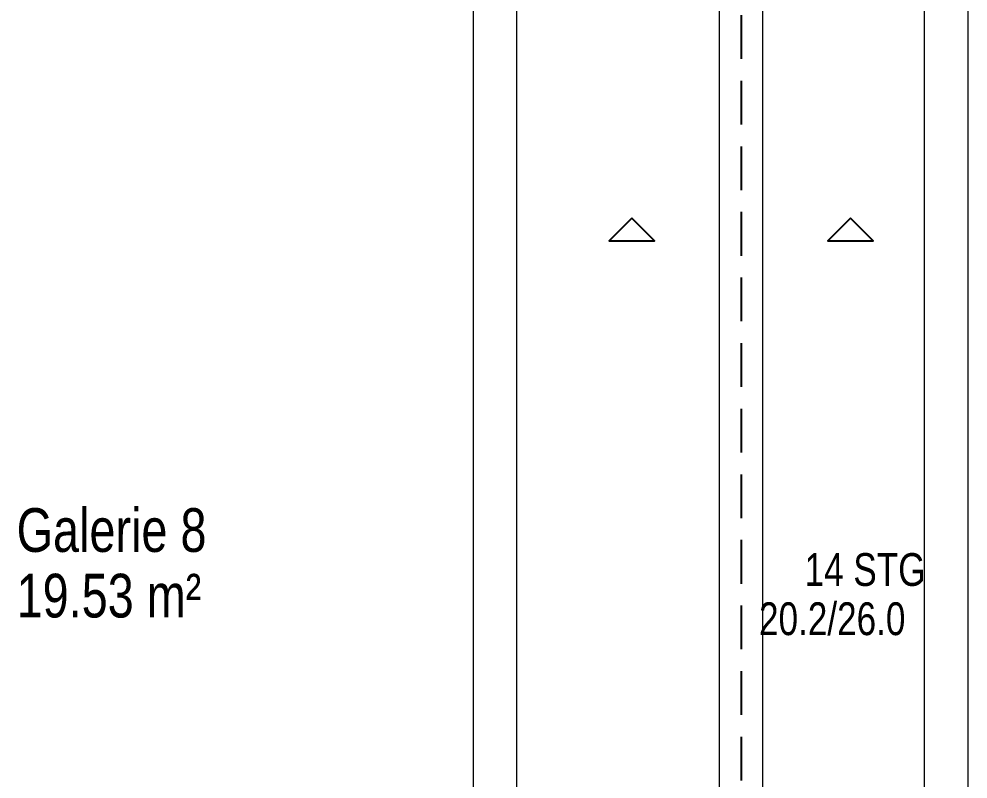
# Model space of a CAD drawing. Header units: metres. Extents: x 141.1 to 189.7, y 0 to 66.6.
# Drawn here: x 162.496 to 166.835, y 42.54 to 46.016 of the extents above; entities that cross this region are included whole.
import ezdxf

# ---------------------------------------------------------------- set-up
doc = ezdxf.new("R2010")
doc.units = ezdxf.units.M
doc.header["$XCLIPFRAME"] = 2
doc.linetypes.add('AUSGEZOGEN', pattern=[0])
doc.linetypes.add('VERDECKT2_S2', pattern=[0.27, 0.2, -0.07])
for name, color, linetype, lineweight in [('Allgemein01', 7, 'AUSGEZOGEN', 13), ('Beschriften', 7, 'AUSGEZOGEN', 13), ('Treppe', 7, 'AUSGEZOGEN', 13), ('Wand Holz nicht tragend', 7, 'AUSGEZOGEN', 13)]:
    doc.layers.add(name, color=color, linetype=linetype, lineweight=lineweight)
doc.styles.add('Posterama Text Light', font='')
doc.styles.get('Posterama Text Light').set_extended_font_data('Posterama Text Light')
picture_1 = doc.add_image_def('image3.jpg', size_in_pixel=(256, 256))

msp = doc.modelspace()

# ---------------------------------------------------------------- linework, layer by layer
at = {"layer": 'Allgemein01', "color": 7, "linetype": 'VERDECKT2_S2', "lineweight": 25, "transparency": 33554687}
msp.add_line((165.7978, 48.7329), (165.7978, 26.6948), dxfattribs=at)
at = {"layer": 'Treppe', "color": 7, "linetype": 'AUSGEZOGEN', "lineweight": 25, "transparency": 33554687}
for points in [[(165.2978, 45.1048), (165.1938, 45.0008), (165.4018, 45.0008), (165.2978, 45.1048)], [(165.2978, 45.1048), (165.1938, 45.0008), (165.4018, 45.0008), (165.2978, 45.1048)], [(166.2978, 45.1048), (166.1938, 45.0008), (166.4018, 45.0008), (166.2978, 45.1048)], [(166.2978, 45.1048), (166.1938, 45.0008), (166.4018, 45.0008), (166.2978, 45.1048)]]:
    msp.add_lwpolyline(points, close=True, dxfattribs=at)

# ---------------------------------------------------------------- texts
at = {"layer": 'Beschriften', "color": 7, "linetype": 'AUSGEZOGEN', "lineweight": 25, "transparency": 33554687, "attachment_point": 7, "style": 'Posterama Text Light'}
for s, insert, char_height, width in [('\\A1;{\\fPosterama Text Light|i0|b0;\\H0.200000;\\W0.800000;\\C7;Galerie 8}\\P', (162.4853, 43.5754), 0.2, 1.005333), ('\\A1;{\\fPosterama Text Light|i0|b0;\\H0.150000;\\W0.800000;\\C7;14 STG}\\P', (166.0878, 43.4205), 0.15, 0.57), ('\\A1;{\\fPosterama Text Light|i0|b0;\\H0.150000;\\W0.800000;\\C7;14 STG}\\P', (166.0878, 43.4205), 0.15, 0.57), ('\\A1;{\\fPosterama Text Light|i0|b0;\\H0.200000;\\W0.800000;\\C7;19.53 m²}\\P', (162.4853, 43.2754), 0.2, 0.92), ('\\A1;{\\fPosterama Text Light|i0|b0;\\H0.150000;\\W0.800000;\\C7;20.2/26.0}\\P', (165.8798, 43.1955), 0.15, 0.778), ('\\A1;{\\fPosterama Text Light|i0|b0;\\H0.150000;\\W0.800000;\\C7;20.2/26.0}\\P', (165.8798, 43.1955), 0.15, 0.778)]:
    msp.add_mtext(s, dxfattribs=dict(at, insert=insert, char_height=char_height, width=width))

# ---------------------------------------------------------------- pictures from other files: only their frames are drawn
at = {"layer": 'Wand Holz nicht tragend', "lineweight": 18, "transparency": 33554687}
image = msp.add_image(picture_1, insert=(164.5726, 46.1048), size_in_units=(2.56, 2.56), rotation=-90, dxfattribs=at)
image.set_boundary_path([(-0.5, 255.5), (561.5, 255.5), (561.5, 235.5), (-0.5, 235.5), (-0.5, 255.5)])
image.dxf.flags = 15
image = msp.add_image(picture_1, insert=(165.6978, 46.1048), size_in_units=(2.56, 2.56), rotation=-90, dxfattribs=at)
image.set_boundary_path([(-0.5, 255.5), (561.5, 255.5), (561.5, 235.5), (-0.5, 235.5), (-0.5, 255.5)])
image.dxf.flags = 15
image = msp.add_image(picture_1, insert=(165.6978, 46.1048), size_in_units=(2.56, 2.56), rotation=-90, dxfattribs=at)
image.set_boundary_path([(-0.5, 255.5), (561.5, 255.5), (561.5, 235.5), (-0.5, 235.5), (-0.5, 255.5)])
image.dxf.flags = 15
image = msp.add_image(picture_1, insert=(166.6353, 46.1048), size_in_units=(2.56, 2.56), rotation=-90, dxfattribs=at)
image.set_boundary_path([(-0.5, 255.5), (561.5, 255.5), (561.5, 235.5), (-0.5, 235.5), (-0.5, 255.5)])
image.dxf.flags = 15

doc.saveas('drawing.dxf')
